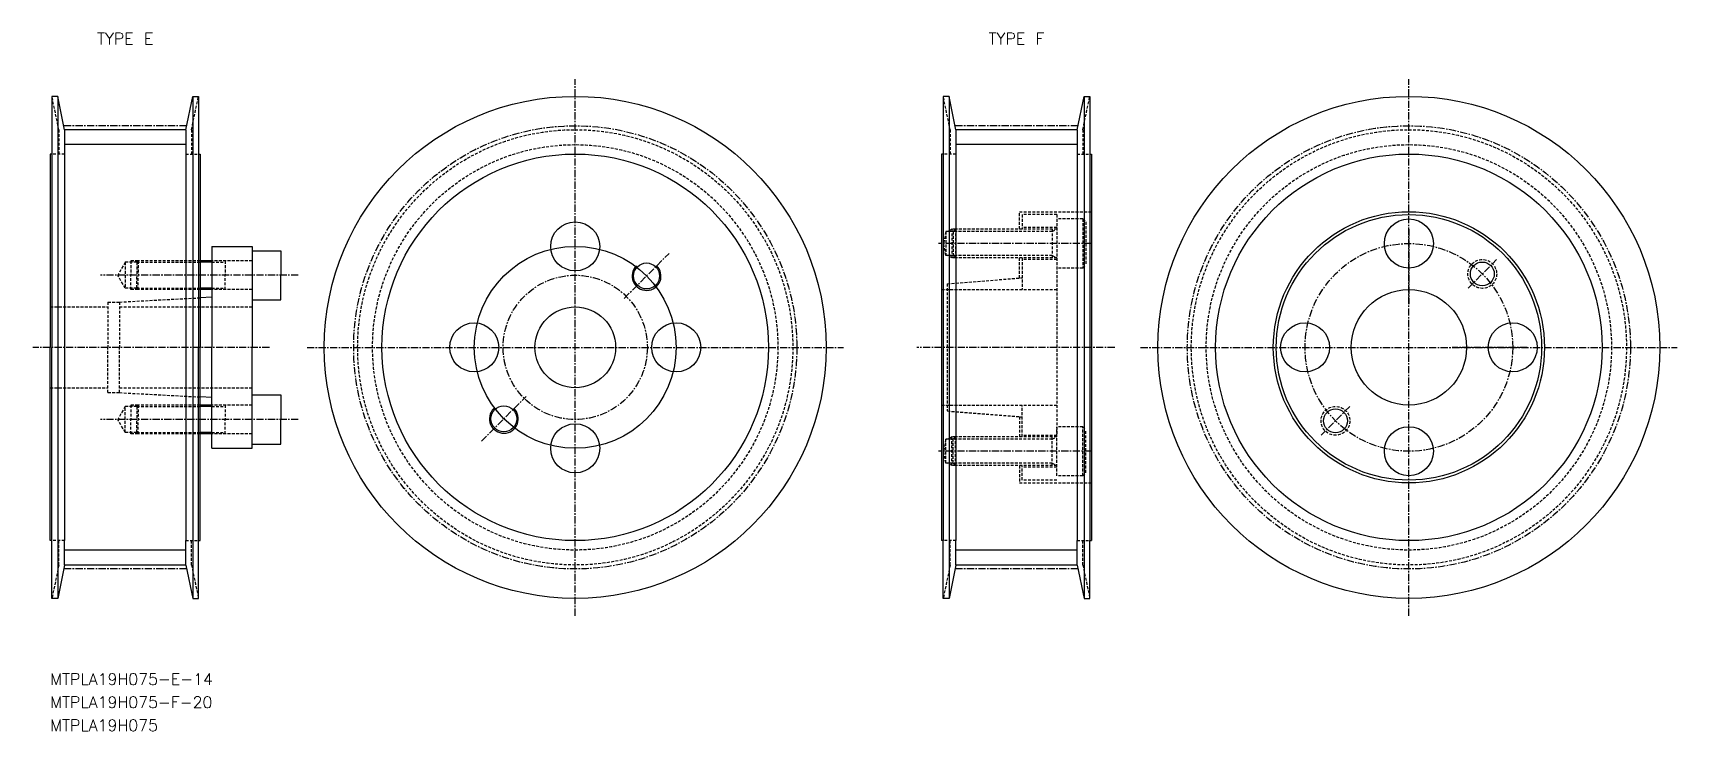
# Model space of a CAD drawing. Extents: x 329 to 614, y 1627 to 1748.
import ezdxf
from ezdxf.enums import TextEntityAlignment as Align

# ---------------------------------------------------------------- set-up
doc = ezdxf.new("R2010")
doc.units = 0
doc.linetypes.add('CENTER', pattern=[2, 1.25, -0.25, 0.25, -0.25])
doc.linetypes.add('DASHED', pattern=[0.75, 0.5, -0.25])
doc.layers.get('0').update_dxf_attribs({"linetype": 'CONTINUOUS'})
doc.layers.add('CENTER', color=1, linetype='CENTER')
doc.styles.add('MISUMI', font='txt.shx')

msp = doc.modelspace()

# ---------------------------------------------------------------- linework, layer by layer
at = {"color": 7, "linetype": 'CONTINUOUS'}
for p, q in [((332.58, 1736.88), (332.58, 1726.88)), ((333.58, 1736.88), (332.58, 1736.88)), ((333.58, 1736.88), (333.58, 1649.88)), ((334.78, 1731.1), (333.58, 1736.88)), ((355.78, 1731.1), (356.98, 1736.88)), ((356.98, 1736.88), (356.98, 1649.88)), ((356.98, 1736.88), (357.98, 1736.88)), ((357.98, 1736.88), (357.98, 1726.88)), ((487.1, 1736.88), (487.1, 1726.88)), ((488.1, 1736.88), (487.1, 1736.88)), ((488.1, 1736.88), (488.1, 1649.88)), ((489.3, 1731.1), (488.1, 1736.88)), ((510.3, 1731.1), (511.5, 1736.88)), ((511.5, 1736.88), (511.5, 1649.88)), ((511.5, 1736.88), (512.5, 1736.88)), ((512.5, 1736.88), (512.5, 1726.88)), ((355.78, 1731.1), (334.78, 1731.1)), ((334.78, 1731.1), (334.78, 1726.88)), ((355.78, 1731.1), (355.78, 1726.88)), ((510.3, 1731.1), (489.3, 1731.1)), ((489.3, 1731.1), (489.3, 1726.88)), ((510.3, 1731.1), (510.3, 1726.88)), ((332.28, 1726.88), (332.28, 1693.38)), ((332.58, 1726.88), (332.28, 1726.88)), ((332.58, 1726.88), (332.58, 1693.38)), ((334.78, 1726.88), (334.78, 1659.88)), ((355.78, 1726.88), (355.78, 1659.88)), ((357.98, 1726.88), (358.28, 1726.88)), ((357.98, 1726.88), (357.98, 1693.38)), ((358.28, 1726.88), (358.28, 1708.38)), ((486.8, 1726.88), (486.8, 1659.88)), ((487.1, 1726.88), (486.8, 1726.88)), ((487.1, 1726.88), (487.1, 1659.88)), ((489.3, 1726.88), (489.3, 1659.88)), ((510.3, 1726.88), (510.3, 1659.88)), ((512.5, 1726.88), (512.8, 1726.88)), ((512.5, 1726.88), (512.5, 1659.88)), ((512.8, 1726.88), (512.8, 1659.88)), ((360.28, 1710.88), (367.28, 1710.88)), ((360.28, 1710.88), (360.28, 1708.38)), ((367.28, 1710.88), (367.28, 1710.13)), ((358.28, 1708.38), (358.28, 1703.38)), ((360.28, 1708.38), (358.28, 1708.38)), ((360.28, 1708.38), (360.28, 1703.38)), ((367.28, 1710.13), (367.28, 1701.63)), ((367.28, 1710.13), (372.28, 1710.13)), ((372.28, 1710.13), (372.28, 1705.88)), ((372.28, 1701.63), (372.28, 1705.88)), ((358.28, 1703.38), (358.28, 1701.97)), ((360.28, 1703.38), (358.28, 1703.38)), ((360.28, 1702.08), (358.28, 1701.97)), ((358.28, 1701.97), (358.28, 1693.38)), ((360.28, 1703.38), (360.28, 1702.08)), ((360.28, 1702.08), (360.28, 1693.38)), ((367.28, 1701.63), (367.28, 1693.38)), ((367.28, 1701.63), (372.28, 1701.63)), ((332.28, 1659.88), (332.28, 1693.38)), ((332.58, 1659.88), (332.58, 1693.38)), ((357.98, 1659.88), (357.98, 1693.38)), ((358.28, 1684.78), (358.28, 1693.38)), ((360.28, 1684.68), (360.28, 1693.38)), ((367.28, 1685.13), (367.28, 1693.38)), ((358.28, 1683.38), (358.28, 1684.78)), ((360.28, 1684.68), (358.28, 1684.78)), ((360.28, 1683.38), (360.28, 1684.68)), ((367.28, 1676.63), (367.28, 1685.13)), ((367.28, 1685.13), (372.28, 1685.13)), ((372.28, 1685.13), (372.28, 1680.88)), ((358.28, 1678.38), (358.28, 1683.38)), ((360.28, 1683.38), (358.28, 1683.38)), ((360.28, 1678.38), (360.28, 1683.38)), ((372.28, 1676.63), (372.28, 1680.88)), ((358.28, 1659.88), (358.28, 1678.38)), ((360.28, 1678.38), (358.28, 1678.38)), ((360.28, 1675.88), (360.28, 1678.38)), ((367.28, 1676.63), (372.28, 1676.63)), ((367.28, 1675.88), (367.28, 1676.63)), ((360.28, 1675.88), (367.28, 1675.88)), ((332.58, 1659.88), (332.28, 1659.88)), ((332.58, 1649.88), (332.58, 1659.88)), ((334.78, 1655.66), (334.78, 1659.88)), ((355.78, 1655.66), (355.78, 1659.88)), ((357.98, 1659.88), (358.28, 1659.88)), ((357.98, 1649.88), (357.98, 1659.88)), ((487.1, 1659.88), (486.8, 1659.88)), ((487.1, 1649.88), (487.1, 1659.88)), ((489.3, 1655.66), (489.3, 1659.88)), ((510.3, 1655.66), (510.3, 1659.88)), ((512.5, 1659.88), (512.8, 1659.88)), ((512.5, 1649.88), (512.5, 1659.88)), ((334.78, 1655.66), (333.58, 1649.88)), ((355.78, 1655.66), (334.78, 1655.66)), ((355.78, 1655.66), (356.98, 1649.88)), ((489.3, 1655.66), (488.1, 1649.88)), ((510.3, 1655.66), (489.3, 1655.66)), ((510.3, 1655.66), (511.5, 1649.88)), ((333.58, 1649.88), (332.58, 1649.88)), ((356.98, 1649.88), (357.98, 1649.88)), ((488.1, 1649.88), (487.1, 1649.88)), ((511.5, 1649.88), (512.5, 1649.88))]:
    msp.add_line(p, q, dxfattribs=at)
at = {"color": 3, "linetype": 'DASHED'}
for p, q in [((333.78, 1731.1), (332.58, 1736.88)), ((356.78, 1731.1), (357.98, 1736.88)), ((488.3, 1731.1), (487.1, 1736.88)), ((511.3, 1731.1), (512.5, 1736.88)), ((333.78, 1731.1), (333.78, 1726.88)), ((356.78, 1731.1), (356.78, 1726.88)), ((488.3, 1731.1), (488.3, 1726.88)), ((511.3, 1731.1), (511.3, 1726.88)), ((334.78, 1726.88), (332.58, 1726.88)), ((355.78, 1726.88), (357.98, 1726.88)), ((489.3, 1726.88), (487.1, 1726.88)), ((510.3, 1726.88), (512.5, 1726.88)), ((500.3, 1716.88), (512.8, 1716.88)), ((500.3, 1713.88), (500.3, 1716.88)), ((506.8, 1716.38), (500.8, 1716.38)), ((500.8, 1716.38), (500.8, 1713.88)), ((506.8, 1716.38), (506.8, 1678.13)), ((487.54, 1713.44), (487.18, 1711.38)), ((488.8, 1713.44), (487.54, 1713.44)), ((487.54, 1713.44), (487.54, 1709.31)), ((488.6, 1713.88), (487.85, 1713.44)), ((489.23, 1713.88), (488.6, 1713.88)), ((488.6, 1713.88), (488.6, 1708.88)), ((489.23, 1713.88), (488.8, 1713.44)), ((506, 1713.44), (488.8, 1713.44)), ((488.8, 1713.44), (488.8, 1709.31)), ((506.8, 1713.88), (489.23, 1713.88)), ((489.23, 1713.88), (489.23, 1708.88)), ((506.8, 1714.13), (500.8, 1714.13)), ((506, 1713.88), (506, 1708.88)), ((506, 1713.44), (506.75, 1713.88)), ((511.3, 1715.63), (506.8, 1715.63)), ((506.8, 1715.63), (506.8, 1707.13)), ((511.3, 1715.63), (511.3, 1707.13)), ((511.3, 1715.63), (511.8, 1715.13)), ((511.8, 1715.13), (511.8, 1707.63)), ((487.54, 1709.31), (487.18, 1711.38)), ((345.28, 1708.13), (343.98, 1705.88)), ((345.28, 1708.13), (345.28, 1703.63)), ((347.28, 1708.13), (345.28, 1708.13)), ((346.28, 1708.38), (346.28, 1705.88)), ((347.53, 1708.38), (346.28, 1708.38)), ((347.53, 1708.38), (347.28, 1708.13)), ((347.28, 1708.13), (358.28, 1708.13)), ((347.28, 1708.13), (347.28, 1705.88)), ((358.28, 1708.38), (347.53, 1708.38)), ((347.53, 1708.38), (347.53, 1705.88)), ((367.28, 1708.38), (360.28, 1708.38)), ((360.28, 1708.13), (362.61, 1708.13)), ((362.61, 1708.38), (362.61, 1705.88)), ((488.8, 1709.31), (487.54, 1709.31)), ((488.6, 1708.88), (487.85, 1709.31)), ((489.23, 1708.88), (488.6, 1708.88)), ((506, 1709.31), (488.8, 1709.31)), ((489.23, 1708.88), (488.8, 1709.31)), ((506.8, 1708.88), (489.23, 1708.88)), ((500.3, 1705.39), (500.3, 1708.88)), ((500.8, 1708.88), (500.8, 1703.38)), ((506.8, 1708.63), (500.8, 1708.63)), ((506, 1709.31), (506.75, 1708.88)), ((511.3, 1707.13), (511.8, 1707.63)), ((345.28, 1703.63), (343.98, 1705.88)), ((346.28, 1703.38), (346.28, 1705.88)), ((347.28, 1703.63), (347.28, 1705.88)), ((347.53, 1703.38), (347.53, 1705.88)), ((362.61, 1703.38), (362.61, 1705.88)), ((487.8, 1704.4), (500.8, 1705.43)), ((511.3, 1707.13), (506.8, 1707.13)), ((344.28, 1701.23), (358.28, 1701.97)), ((347.28, 1703.63), (345.28, 1703.63)), ((347.53, 1703.38), (346.28, 1703.38)), ((347.28, 1703.63), (358.28, 1703.63)), ((347.53, 1703.38), (347.28, 1703.63)), ((358.28, 1703.38), (347.53, 1703.38)), ((360.28, 1703.63), (362.61, 1703.63)), ((367.28, 1703.38), (360.28, 1703.38)), ((486.8, 1703.38), (506.8, 1703.38)), ((487.8, 1704.4), (487.8, 1682.35)), ((332.28, 1700.38), (342.28, 1700.38)), ((342.28, 1701.23), (342.28, 1693.38)), ((342.28, 1701.23), (344.28, 1701.23)), ((344.28, 1701.23), (344.28, 1693.38)), ((344.28, 1700.38), (367.28, 1700.38)), ((342.28, 1685.53), (342.28, 1693.38)), ((344.28, 1685.53), (344.28, 1693.38)), ((332.28, 1686.38), (342.28, 1686.38)), ((342.28, 1685.53), (344.28, 1685.53)), ((344.28, 1686.38), (367.28, 1686.38)), ((344.28, 1685.53), (358.28, 1684.78)), ((345.28, 1683.13), (343.98, 1680.88)), ((347.28, 1683.13), (345.28, 1683.13)), ((345.28, 1678.63), (345.28, 1683.13)), ((346.28, 1683.38), (346.28, 1680.88)), ((347.53, 1683.38), (346.28, 1683.38)), ((347.53, 1683.38), (347.28, 1683.13)), ((347.28, 1683.13), (358.28, 1683.13)), ((347.28, 1683.13), (347.28, 1680.88)), ((358.28, 1683.38), (347.53, 1683.38)), ((347.53, 1683.38), (347.53, 1680.88)), ((367.28, 1683.38), (360.28, 1683.38)), ((360.28, 1683.13), (362.61, 1683.13)), ((362.61, 1683.38), (362.61, 1680.88)), ((486.8, 1683.38), (506.8, 1683.38)), ((487.8, 1682.35), (500.8, 1681.33)), ((500.8, 1677.88), (500.8, 1683.38)), ((345.28, 1678.63), (343.98, 1680.88)), ((346.28, 1678.38), (346.28, 1680.88)), ((347.28, 1678.63), (347.28, 1680.88)), ((347.53, 1678.38), (347.53, 1680.88)), ((362.61, 1678.38), (362.61, 1680.88)), ((500.3, 1681.36), (500.3, 1677.88)), ((511.3, 1679.63), (506.8, 1679.63)), ((506.8, 1671.13), (506.8, 1679.63)), ((511.3, 1671.13), (511.3, 1679.63)), ((511.3, 1679.63), (511.8, 1679.13)), ((511.8, 1671.63), (511.8, 1679.13)), ((347.28, 1678.63), (345.28, 1678.63)), ((347.53, 1678.38), (346.28, 1678.38)), ((347.28, 1678.63), (358.28, 1678.63)), ((347.53, 1678.38), (347.28, 1678.63)), ((358.28, 1678.38), (347.53, 1678.38)), ((360.28, 1678.63), (362.61, 1678.63)), ((367.28, 1678.38), (360.28, 1678.38)), ((487.54, 1677.44), (487.18, 1675.38)), ((487.54, 1673.31), (487.54, 1677.44)), ((488.8, 1677.44), (487.54, 1677.44)), ((488.6, 1677.88), (487.85, 1677.44)), ((489.23, 1677.88), (488.6, 1677.88)), ((488.6, 1672.88), (488.6, 1677.88)), ((489.23, 1677.88), (488.8, 1677.44)), ((506, 1677.44), (488.8, 1677.44)), ((488.8, 1673.31), (488.8, 1677.44)), ((506.8, 1677.88), (489.23, 1677.88)), ((489.23, 1672.88), (489.23, 1677.88)), ((506.8, 1678.13), (500.8, 1678.13)), ((506, 1672.88), (506, 1677.88)), ((506, 1677.44), (506.75, 1677.88)), ((487.54, 1673.31), (487.18, 1675.38)), ((488.8, 1673.31), (487.54, 1673.31)), ((488.6, 1672.88), (487.85, 1673.31)), ((506, 1673.31), (488.8, 1673.31)), ((489.23, 1672.88), (488.8, 1673.31)), ((506, 1673.31), (506.75, 1672.88)), ((489.23, 1672.88), (488.6, 1672.88)), ((506.8, 1672.88), (489.23, 1672.88)), ((500.3, 1672.88), (500.3, 1669.88)), ((500.8, 1670.38), (500.8, 1672.88)), ((506.8, 1672.63), (500.8, 1672.63)), ((506.8, 1670.38), (500.8, 1670.38)), ((511.3, 1671.13), (506.8, 1671.13)), ((511.3, 1671.13), (511.8, 1671.63)), ((500.3, 1669.88), (512.8, 1669.88)), ((334.78, 1659.88), (332.58, 1659.88)), ((333.78, 1655.66), (333.78, 1659.88)), ((355.78, 1659.88), (357.98, 1659.88)), ((356.78, 1655.66), (356.78, 1659.88)), ((489.3, 1659.88), (487.1, 1659.88)), ((488.3, 1655.66), (488.3, 1659.88)), ((510.3, 1659.88), (512.5, 1659.88)), ((511.3, 1655.66), (511.3, 1659.88)), ((333.78, 1655.66), (332.58, 1649.88)), ((356.78, 1655.66), (357.98, 1649.88)), ((488.3, 1655.66), (487.1, 1649.88)), ((511.3, 1655.66), (512.5, 1649.88))]:
    msp.add_line(p, q, dxfattribs=at)
at = {"color": 3, "linetype": 'CONTINUOUS'}
for p, q in [((355.78, 1728.51), (334.78, 1728.51)), ((510.3, 1728.51), (489.3, 1728.51)), ((355.78, 1658.25), (334.78, 1658.25)), ((510.3, 1658.25), (489.3, 1658.25))]:
    msp.add_line(p, q, dxfattribs=at)
at = {"color": 3}
for p, q in [((360.28, 1708.13), (358.28, 1708.13)), ((360.28, 1703.63), (358.28, 1703.63)), ((360.28, 1683.13), (358.28, 1683.13)), ((360.28, 1678.63), (358.28, 1678.63))]:
    msp.add_line(p, q, dxfattribs=at)
at = {"color": 7, "linetype": 'CONTINUOUS'}
for centre, radius in [((423.3, 1693.38), 43.5), ((567.82, 1693.38), 43.5), ((423.3, 1693.38), 33.5), ((567.82, 1693.38), 33.5), ((567.82, 1693.38), 23.5), ((567.82, 1693.38), 23), ((423.3, 1710.88), 4.25), ((567.82, 1711.38), 4.25), ((423.3, 1693.38), 17.5), ((435.67, 1705.75), 2.25), ((580.55, 1706.1), 2.07), ((567.82, 1693.38), 10), ((423.3, 1693.38), 7), ((405.8, 1693.38), 4.25), ((440.8, 1693.38), 4.25), ((549.82, 1693.38), 4.25), ((585.82, 1693.38), 4.25), ((410.93, 1681), 2.25), ((555.09, 1680.65), 2.07), ((423.3, 1675.88), 4.25), ((567.82, 1675.38), 4.25)]:
    msp.add_circle(centre, radius, dxfattribs=at)
at = {"color": 3, "linetype": 'DASHED'}
for centre, radius in [((423.3, 1693.38), 37.72), ((567.82, 1693.38), 37.72), ((423.3, 1693.38), 35.13), ((567.82, 1693.38), 35.13), ((580.55, 1706.1), 2.5), ((555.09, 1680.65), 2.5)]:
    msp.add_circle(centre, radius, dxfattribs=at)
at = {"color": 3}
for centre in [(435.67, 1705.75), (410.93, 1681)]:
    msp.add_arc(centre, 2.5, 135, 47, dxfattribs=at)
at = {"layer": 'CENTER', "color": 1, "linetype": 'CENTER'}
for p, q in [((423.3, 1646.88), (423.3, 1739.88)), ((567.82, 1646.88), (567.82, 1739.88)), ((355.92, 1731.78), (334.64, 1731.78)), ((510.44, 1731.78), (489.16, 1731.78)), ((567.82, 1713.88), (567.82, 1700.88)), ((512.8, 1711.38), (486.29, 1711.38)), ((431.79, 1701.86), (439.56, 1709.64)), ((578.08, 1703.63), (583.03, 1708.58)), ((375.28, 1705.88), (340.98, 1705.88)), ((370.28, 1693.38), (329.28, 1693.38)), ((376.8, 1693.38), (469.8, 1693.38)), ((516.85, 1693.38), (482.53, 1693.38)), ((521.32, 1693.38), (614.32, 1693.38)), ((547.32, 1693.38), (560.32, 1693.38)), ((588.32, 1693.38), (575.32, 1693.38)), ((407.04, 1677.11), (414.81, 1684.89)), ((567.82, 1672.88), (567.82, 1685.88)), ((557.57, 1683.12), (552.62, 1678.17)), ((375.28, 1680.88), (340.98, 1680.88)), ((512.8, 1675.38), (486.29, 1675.38)), ((355.92, 1654.97), (334.64, 1654.97)), ((510.44, 1654.97), (489.16, 1654.97))]:
    msp.add_line(p, q, dxfattribs=at)
for centre, radius in [((423.3, 1693.38), 38.41), ((567.82, 1693.38), 38.41), ((567.82, 1693.38), 18), ((423.3, 1693.38), 12.5)]:
    msp.add_circle(centre, radius, dxfattribs=at)

# ---------------------------------------------------------------- texts
at = {"color": 7, "linetype": 'CONTINUOUS', "style": 'MISUMI'}
for s, p in [('TYPE E', (345.28, 1746.88)), ('TYPE F', (499.8, 1746.88))]:
    msp.add_text(s, height=2, dxfattribs=at).set_placement(p, align=Align.MIDDLE_CENTER)
for s, p in [('MTPLA19H075-E-14', (332.28, 1634.88)), ('MTPLA19H075-F-20', (332.28, 1630.88)), ('MTPLA19H075', (332.28, 1626.88))]:
    msp.add_text(s, height=2, dxfattribs=at).set_placement(p)

doc.saveas('drawing.dxf')
